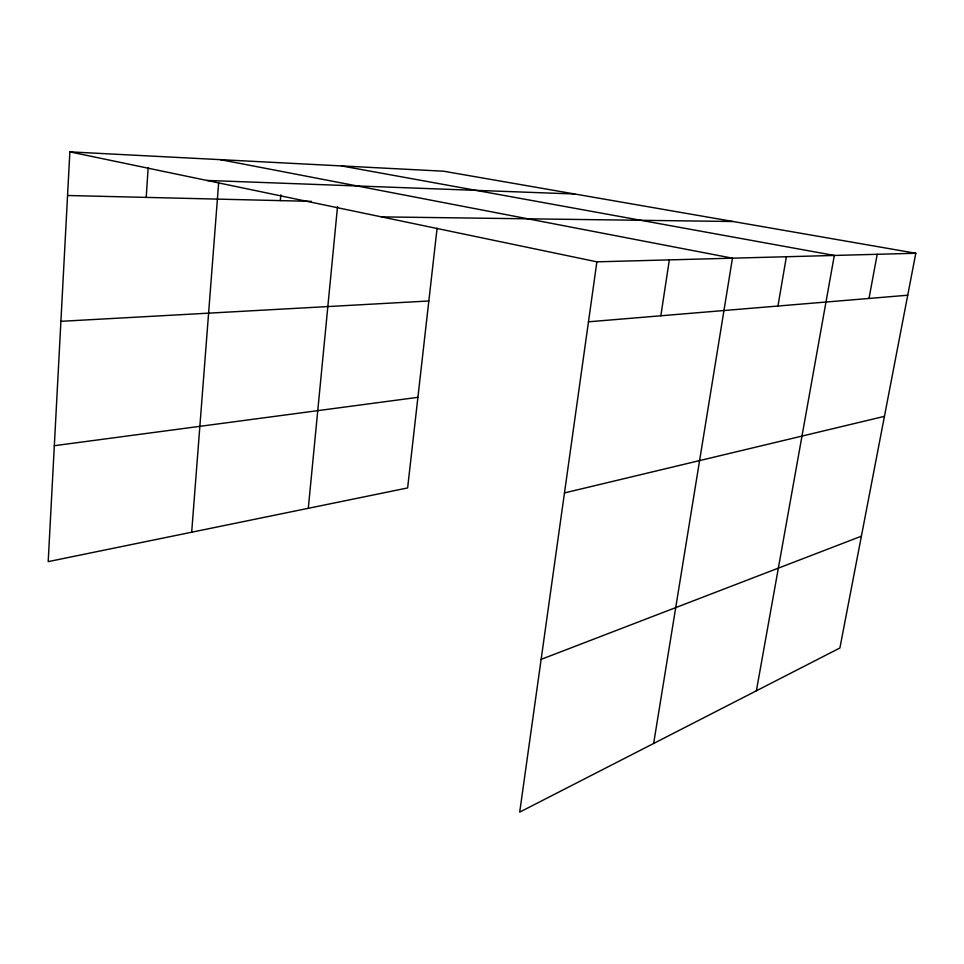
<?xml version="1.0" encoding="UTF-8"?>
<svg xmlns="http://www.w3.org/2000/svg" width="964" height="964" viewBox="0 0 964 964"><rect width="100%" height="100%" fill="white"/><g stroke="black" fill="none" stroke-linecap="round" stroke-linejoin="round"><path stroke-width="1.45" d="M915.8 253.255L596.885 261.834L519.704 812.134L839.897 647.989L915.8 253.255L443.561 171.206L69.866 151.866L48.2 561.626L407.627 487.941L437.09 228.215M146.215 197.391L148.155 167.796M191.679 532.212L218.647 183.027M280.331 200.62L280.837 194.824M308.299 508.305L337.533 206.489M660.834 315.782L669.341 259.882M653.652 743.461L732.459 258.183L220.455 159.663M777.948 306.034L786.383 256.737M756.391 690.79L834.318 255.448L341.461 165.916M868.998 298.454L877.204 254.291M541.129 659.376L861.394 536.201M564.47 492.929L884.434 416.352M54.333 445.705L417.906 397.325M588.474 321.807L907.726 295.225M60.901 321.325L428.835 300.985M381.467 216.876L733.098 221.515M67.564 195.499L311.36 201.368M206.766 180.425L574.689 193.993M69.866 151.866L596.885 261.834"/></g></svg>
